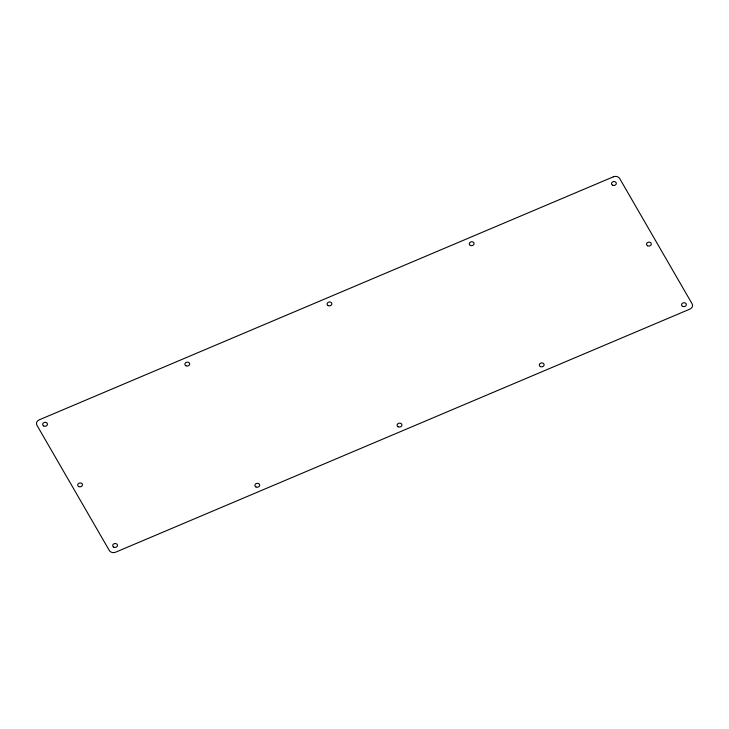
<?xml version="1.0" encoding="UTF-8"?>
<svg xmlns="http://www.w3.org/2000/svg" width="729" height="729" viewBox="0 0 729 729"><rect width="100%" height="100%" fill="white"/><g stroke="black" fill="none" stroke-linecap="round" stroke-linejoin="round"><path stroke-width="1.09" d="M613.299 176.837L39.229 419.84A4.802 3.918 -7.5 0 0 36.887 425.162L109.341 550.523A4.802 3.918 -7.5 0 0 115.701 552.163L689.771 309.16A4.802 3.918 -7.5 0 0 692.113 303.838L619.659 178.477A4.802 3.918 -7.5 0 0 613.299 176.837M540.353 366.559A2.406 1.959 -7.5 0 0 544.116 364.965A2.406 1.959 -7.5 0 0 540.727 363.151A2.406 1.959 -7.5 0 0 540.353 366.559M470.314 245.381A2.406 1.959 -7.5 0 0 474.078 243.787A2.406 1.959 -7.5 0 0 470.688 241.973A2.406 1.959 -7.5 0 0 470.314 245.381M682.563 306.362A2.406 1.959 -7.5 0 0 686.335 304.768A2.406 1.959 -7.5 0 0 682.936 302.954A2.406 1.959 -7.5 0 0 682.563 306.362M647.543 245.773A2.406 1.959 -7.5 0 0 651.316 244.179A2.406 1.959 -7.5 0 0 647.917 242.365A2.406 1.959 -7.5 0 0 647.543 245.773M612.524 185.184A2.406 1.959 -7.5 0 0 616.297 183.59A2.406 1.959 -7.5 0 0 612.898 181.767A2.406 1.959 -7.5 0 0 612.524 185.184M255.925 486.954A2.406 1.959 -7.5 0 0 259.688 485.359A2.406 1.959 -7.5 0 0 256.298 483.546A2.406 1.959 -7.5 0 0 255.925 486.954M113.715 547.151A2.406 1.959 -7.5 0 0 117.478 545.556A2.406 1.959 -7.5 0 0 114.088 543.743A2.406 1.959 -7.5 0 0 113.715 547.151M185.886 365.776A2.406 1.959 -7.5 0 0 189.658 364.181A2.406 1.959 -7.5 0 0 186.26 362.368A2.406 1.959 -7.5 0 0 185.886 365.776M43.676 425.973A2.406 1.959 -7.5 0 0 47.44 424.378A2.406 1.959 -7.5 0 0 44.05 422.565A2.406 1.959 -7.5 0 0 43.676 425.973M78.696 486.562A2.406 1.959 -7.5 0 0 82.459 484.967A2.406 1.959 -7.5 0 0 79.069 483.154A2.406 1.959 -7.5 0 0 78.696 486.562M328.105 305.579A2.406 1.959 -7.5 0 0 331.868 303.984A2.406 1.959 -7.5 0 0 328.478 302.171A2.406 1.959 -7.5 0 0 328.105 305.579M398.134 426.757A2.406 1.959 -7.5 0 0 401.907 425.162A2.406 1.959 -7.5 0 0 398.508 423.349A2.406 1.959 -7.5 0 0 398.134 426.757"/></g></svg>
